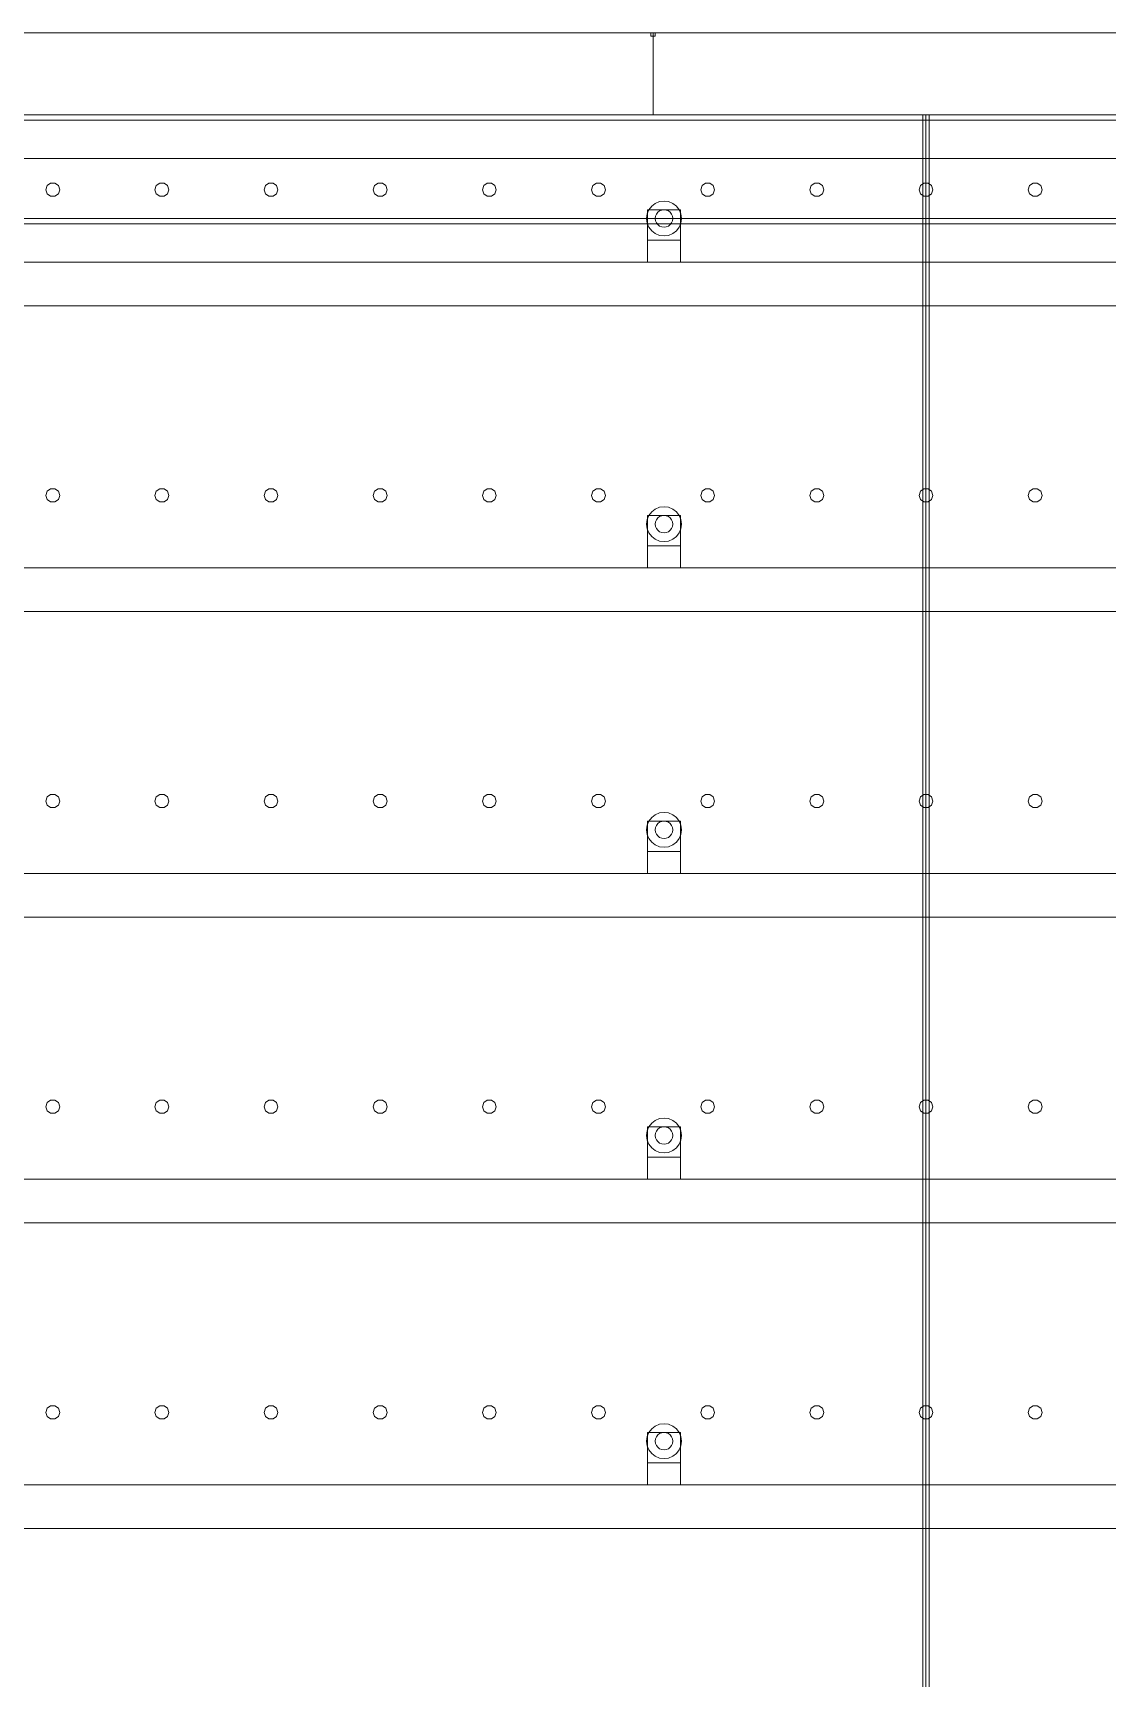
# Model space of a CAD drawing. Header units: millimetres. Extents: x -1970 to 59977, y -50268 to 6837.
# Drawn here: x 46021 to 47005, y 1493 to 3000 of the extents above; entities that cross this region are included whole.
import ezdxf

# ---------------------------------------------------------------- set-up
doc = ezdxf.new("R2010")
doc.units = ezdxf.units.MM
doc.layers.add('lateral_secador', color=7, linetype='Continuous', lineweight=0)

msp = doc.modelspace()

# ---------------------------------------------------------------- linework, layer by layer
at = {"layer": 'lateral_secador'}
for p, q in [((45589.253, 3000), (46589.253, 3000)), ((46587.253, 3000), (46591.253, 3000)), ((46587.253, 3000), (46587.253, 2997)), ((46589.253, 2925), (46589.253, 3000)), ((46589.253, 3000), (47589.253, 3000)), ((46591.253, 2997), (46591.253, 3000)), ((46587.253, 2997), (46591.253, 2997)), ((38839.253, 2925), (58839.253, 2925)), ((45589.253, 2925), (46589.253, 2925)), ((45839.253, 2925), (46839.253, 2925)), ((46589.253, 2925), (47589.253, 2925)), ((46836.253, 2925), (46842.253, 2925)), ((46836.253, 2925), (46836.253, 60)), ((46839.253, 0), (46839.253, 2925)), ((46839.253, 2925), (47839.253, 2925)), ((46842.253, 60), (46842.253, 2925)), ((38839.253, 2920), (58839.253, 2920)), ((38839.253, 2885), (58839.253, 2885)), ((46034.116, 2860.082), (46032.903, 2856.35)), ((46032.903, 2856.35), (46034.116, 2852.618)), ((46037.291, 2862.389), (46034.116, 2860.082)), ((46034.116, 2852.618), (46037.291, 2850.311)), ((46041.215, 2862.389), (46037.291, 2862.389)), ((46037.291, 2850.311), (46041.215, 2850.311)), ((46044.39, 2860.082), (46041.215, 2862.389)), ((46041.215, 2850.311), (46044.39, 2852.618)), ((46045.603, 2856.35), (46044.39, 2860.082)), ((46044.39, 2852.618), (46045.603, 2856.35)), ((46134.116, 2860.082), (46132.903, 2856.35)), ((46132.903, 2856.35), (46134.116, 2852.618)), ((46137.291, 2862.389), (46134.116, 2860.082)), ((46134.116, 2852.618), (46137.291, 2850.311)), ((46141.215, 2862.389), (46137.291, 2862.389)), ((46137.291, 2850.311), (46141.215, 2850.311)), ((46144.39, 2860.082), (46141.215, 2862.389)), ((46141.215, 2850.311), (46144.39, 2852.618)), ((46145.603, 2856.35), (46144.39, 2860.082)), ((46144.39, 2852.618), (46145.603, 2856.35)), ((46234.116, 2860.082), (46232.903, 2856.35)), ((46232.903, 2856.35), (46234.116, 2852.618)), ((46237.291, 2862.389), (46234.116, 2860.082)), ((46234.116, 2852.618), (46237.291, 2850.311)), ((46241.215, 2862.389), (46237.291, 2862.389)), ((46237.291, 2850.311), (46241.215, 2850.311)), ((46244.39, 2860.082), (46241.215, 2862.389)), ((46241.215, 2850.311), (46244.39, 2852.618)), ((46245.603, 2856.35), (46244.39, 2860.082)), ((46244.39, 2852.618), (46245.603, 2856.35)), ((46334.116, 2860.082), (46332.903, 2856.35)), ((46332.903, 2856.35), (46334.116, 2852.618)), ((46337.291, 2862.389), (46334.116, 2860.082)), ((46334.116, 2852.618), (46337.291, 2850.311)), ((46341.215, 2862.389), (46337.291, 2862.389)), ((46337.291, 2850.311), (46341.215, 2850.311)), ((46344.39, 2860.082), (46341.215, 2862.389)), ((46341.215, 2850.311), (46344.39, 2852.618)), ((46345.603, 2856.35), (46344.39, 2860.082)), ((46344.39, 2852.618), (46345.603, 2856.35)), ((46434.116, 2860.082), (46432.903, 2856.35)), ((46432.903, 2856.35), (46434.116, 2852.618)), ((46437.291, 2862.389), (46434.116, 2860.082)), ((46434.116, 2852.618), (46437.291, 2850.311)), ((46441.215, 2862.389), (46437.291, 2862.389)), ((46437.291, 2850.311), (46441.215, 2850.311)), ((46444.39, 2860.082), (46441.215, 2862.389)), ((46441.215, 2850.311), (46444.39, 2852.618)), ((46445.603, 2856.35), (46444.39, 2860.082)), ((46444.39, 2852.618), (46445.603, 2856.35)), ((46534.116, 2860.082), (46532.903, 2856.35)), ((46532.903, 2856.35), (46534.116, 2852.618)), ((46537.291, 2862.389), (46534.116, 2860.082)), ((46534.116, 2852.618), (46537.291, 2850.311)), ((46541.215, 2862.389), (46537.291, 2862.389)), ((46537.291, 2850.311), (46541.215, 2850.311)), ((46544.39, 2860.082), (46541.215, 2862.389)), ((46541.215, 2850.311), (46544.39, 2852.618)), ((46545.603, 2856.35), (46544.39, 2860.082)), ((46544.39, 2852.618), (46545.603, 2856.35)), ((46634.116, 2860.082), (46632.903, 2856.35)), ((46632.903, 2856.35), (46634.116, 2852.618)), ((46637.291, 2862.389), (46634.116, 2860.082)), ((46634.116, 2852.618), (46637.291, 2850.311)), ((46641.215, 2862.389), (46637.291, 2862.389)), ((46637.291, 2850.311), (46641.215, 2850.311)), ((46644.39, 2860.082), (46641.215, 2862.389)), ((46641.215, 2850.311), (46644.39, 2852.618)), ((46645.603, 2856.35), (46644.39, 2860.082)), ((46644.39, 2852.618), (46645.603, 2856.35)), ((46734.116, 2860.082), (46732.903, 2856.35)), ((46732.903, 2856.35), (46734.116, 2852.618)), ((46737.291, 2862.389), (46734.116, 2860.082)), ((46734.116, 2852.618), (46737.291, 2850.311)), ((46741.215, 2862.389), (46737.291, 2862.389)), ((46737.291, 2850.311), (46741.215, 2850.311)), ((46744.39, 2860.082), (46741.215, 2862.389)), ((46741.215, 2850.311), (46744.39, 2852.618)), ((46745.603, 2856.35), (46744.39, 2860.082)), ((46744.39, 2852.618), (46745.603, 2856.35)), ((46834.116, 2860.082), (46832.903, 2856.35)), ((46832.903, 2856.35), (46834.116, 2852.618)), ((46837.291, 2862.389), (46834.116, 2860.082)), ((46834.116, 2852.618), (46837.291, 2850.311)), ((46841.215, 2862.389), (46837.291, 2862.389)), ((46837.291, 2850.311), (46841.215, 2850.311)), ((46844.39, 2860.082), (46841.215, 2862.389)), ((46841.215, 2850.311), (46844.39, 2852.618)), ((46845.603, 2856.35), (46844.39, 2860.082)), ((46844.39, 2852.618), (46845.603, 2856.35)), ((46934.116, 2860.082), (46932.903, 2856.35)), ((46932.903, 2856.35), (46934.116, 2852.618)), ((46937.291, 2862.389), (46934.116, 2860.082)), ((46934.116, 2852.618), (46937.291, 2850.311)), ((46941.215, 2862.389), (46937.291, 2862.389)), ((46937.291, 2850.311), (46941.215, 2850.311)), ((46944.39, 2860.082), (46941.215, 2862.389)), ((46941.215, 2850.311), (46944.39, 2852.618)), ((46945.603, 2856.35), (46944.39, 2860.082)), ((46944.39, 2852.618), (46945.603, 2856.35)), ((46583.798, 2834.141), (46583.253, 2830)), ((46585.397, 2838), (46583.798, 2834.141)), ((46584.253, 2838), (46614.253, 2838)), ((46584.253, 2838), (46584.253, 2810)), ((46587.939, 2841.314), (46585.397, 2838)), ((46591.253, 2843.856), (46587.939, 2841.314)), ((46595.112, 2845.455), (46591.253, 2843.856)), ((46592.325, 2834), (46591.526, 2832.071)), ((46593.596, 2835.657), (46592.325, 2834)), ((46595.253, 2836.928), (46593.596, 2835.657)), ((46599.253, 2846), (46595.112, 2845.455)), ((46597.182, 2837.727), (46595.253, 2836.928)), ((46599.253, 2838), (46597.182, 2837.727)), ((46603.394, 2845.455), (46599.253, 2846)), ((46601.324, 2837.727), (46599.253, 2838)), ((46603.253, 2836.928), (46601.324, 2837.727)), ((46604.91, 2835.657), (46603.253, 2836.928)), ((46607.253, 2843.856), (46603.394, 2845.455)), ((46606.181, 2834), (46604.91, 2835.657)), ((46606.98, 2832.071), (46606.181, 2834)), ((46610.567, 2841.314), (46607.253, 2843.856)), ((46613.109, 2838), (46610.567, 2841.314)), ((46614.708, 2834.141), (46613.109, 2838)), ((46614.253, 2810), (46614.253, 2838)), ((46615.253, 2830), (46614.708, 2834.141)), ((38839.253, 2830), (58839.253, 2830)), ((38839.253, 2825), (58839.253, 2825)), ((46583.253, 2830), (46583.798, 2825.859)), ((46583.798, 2825.859), (46585.397, 2822)), ((46585.397, 2822), (46587.939, 2818.686)), ((46587.939, 2818.686), (46591.253, 2816.144)), ((46591.526, 2832.071), (46591.253, 2830)), ((46591.253, 2830), (46591.526, 2827.929)), ((46591.526, 2827.929), (46592.325, 2826)), ((46592.325, 2826), (46593.596, 2824.343)), ((46593.596, 2824.343), (46595.253, 2823.072)), ((46595.253, 2823.072), (46597.182, 2822.273)), ((46597.182, 2822.273), (46599.253, 2822)), ((46599.253, 2822), (46601.324, 2822.273)), ((46601.324, 2822.273), (46603.253, 2823.072)), ((46603.253, 2823.072), (46604.91, 2824.343)), ((46604.91, 2824.343), (46606.181, 2826)), ((46606.181, 2826), (46606.98, 2827.929)), ((46607.253, 2830), (46606.98, 2832.071)), ((46606.98, 2827.929), (46607.253, 2830)), ((46607.253, 2816.144), (46610.567, 2818.686)), ((46610.567, 2818.686), (46613.109, 2822)), ((46613.109, 2822), (46614.708, 2825.859)), ((46614.708, 2825.859), (46615.253, 2830)), ((46584.253, 2810), (46614.253, 2810)), ((46584.253, 2810), (46584.253, 2790)), ((46591.253, 2816.144), (46595.112, 2814.545)), ((46595.112, 2814.545), (46599.253, 2814)), ((46599.253, 2814), (46603.394, 2814.545)), ((46603.394, 2814.545), (46607.253, 2816.144)), ((46614.253, 2790), (46614.253, 2810)), ((39189.253, 2790), (58489.253, 2790)), ((46584.253, 2790), (46614.253, 2790)), ((39189.253, 2750), (58489.253, 2750)), ((46034.116, 2580.082), (46032.903, 2576.35)), ((46037.291, 2582.389), (46034.116, 2580.082)), ((46041.215, 2582.389), (46037.291, 2582.389)), ((46044.39, 2580.082), (46041.215, 2582.389)), ((46045.603, 2576.35), (46044.39, 2580.082)), ((46134.116, 2580.082), (46132.903, 2576.35)), ((46137.291, 2582.389), (46134.116, 2580.082)), ((46141.215, 2582.389), (46137.291, 2582.389)), ((46144.39, 2580.082), (46141.215, 2582.389)), ((46145.603, 2576.35), (46144.39, 2580.082)), ((46234.116, 2580.082), (46232.903, 2576.35)), ((46237.291, 2582.389), (46234.116, 2580.082)), ((46241.215, 2582.389), (46237.291, 2582.389)), ((46244.39, 2580.082), (46241.215, 2582.389)), ((46245.603, 2576.35), (46244.39, 2580.082)), ((46334.116, 2580.082), (46332.903, 2576.35)), ((46337.291, 2582.389), (46334.116, 2580.082)), ((46341.215, 2582.389), (46337.291, 2582.389)), ((46344.39, 2580.082), (46341.215, 2582.389)), ((46345.603, 2576.35), (46344.39, 2580.082)), ((46434.116, 2580.082), (46432.903, 2576.35)), ((46437.291, 2582.389), (46434.116, 2580.082)), ((46441.215, 2582.389), (46437.291, 2582.389)), ((46444.39, 2580.082), (46441.215, 2582.389)), ((46445.603, 2576.35), (46444.39, 2580.082)), ((46534.116, 2580.082), (46532.903, 2576.35)), ((46537.291, 2582.389), (46534.116, 2580.082)), ((46541.215, 2582.389), (46537.291, 2582.389)), ((46544.39, 2580.082), (46541.215, 2582.389)), ((46545.603, 2576.35), (46544.39, 2580.082)), ((46634.116, 2580.082), (46632.903, 2576.35)), ((46637.291, 2582.389), (46634.116, 2580.082)), ((46641.215, 2582.389), (46637.291, 2582.389)), ((46644.39, 2580.082), (46641.215, 2582.389)), ((46645.603, 2576.35), (46644.39, 2580.082)), ((46734.116, 2580.082), (46732.903, 2576.35)), ((46737.291, 2582.389), (46734.116, 2580.082)), ((46741.215, 2582.389), (46737.291, 2582.389)), ((46744.39, 2580.082), (46741.215, 2582.389)), ((46745.603, 2576.35), (46744.39, 2580.082)), ((46834.116, 2580.082), (46832.903, 2576.35)), ((46837.291, 2582.389), (46834.116, 2580.082)), ((46841.215, 2582.389), (46837.291, 2582.389)), ((46844.39, 2580.082), (46841.215, 2582.389)), ((46845.603, 2576.35), (46844.39, 2580.082)), ((46934.116, 2580.082), (46932.903, 2576.35)), ((46937.291, 2582.389), (46934.116, 2580.082)), ((46941.215, 2582.389), (46937.291, 2582.389)), ((46944.39, 2580.082), (46941.215, 2582.389)), ((46945.603, 2576.35), (46944.39, 2580.082)), ((46032.903, 2576.35), (46034.116, 2572.618)), ((46034.116, 2572.618), (46037.291, 2570.311)), ((46037.291, 2570.311), (46041.215, 2570.311)), ((46041.215, 2570.311), (46044.39, 2572.618)), ((46044.39, 2572.618), (46045.603, 2576.35)), ((46132.903, 2576.35), (46134.116, 2572.618)), ((46134.116, 2572.618), (46137.291, 2570.311)), ((46137.291, 2570.311), (46141.215, 2570.311)), ((46141.215, 2570.311), (46144.39, 2572.618)), ((46144.39, 2572.618), (46145.603, 2576.35)), ((46232.903, 2576.35), (46234.116, 2572.618)), ((46234.116, 2572.618), (46237.291, 2570.311)), ((46237.291, 2570.311), (46241.215, 2570.311)), ((46241.215, 2570.311), (46244.39, 2572.618)), ((46244.39, 2572.618), (46245.603, 2576.35)), ((46332.903, 2576.35), (46334.116, 2572.618)), ((46334.116, 2572.618), (46337.291, 2570.311)), ((46337.291, 2570.311), (46341.215, 2570.311)), ((46341.215, 2570.311), (46344.39, 2572.618)), ((46344.39, 2572.618), (46345.603, 2576.35)), ((46432.903, 2576.35), (46434.116, 2572.618)), ((46434.116, 2572.618), (46437.291, 2570.311)), ((46437.291, 2570.311), (46441.215, 2570.311)), ((46441.215, 2570.311), (46444.39, 2572.618)), ((46444.39, 2572.618), (46445.603, 2576.35)), ((46532.903, 2576.35), (46534.116, 2572.618)), ((46534.116, 2572.618), (46537.291, 2570.311)), ((46537.291, 2570.311), (46541.215, 2570.311)), ((46541.215, 2570.311), (46544.39, 2572.618)), ((46544.39, 2572.618), (46545.603, 2576.35)), ((46591.253, 2563.856), (46587.939, 2561.314)), ((46595.112, 2565.455), (46591.253, 2563.856)), ((46599.253, 2566), (46595.112, 2565.455)), ((46603.394, 2565.455), (46599.253, 2566)), ((46607.253, 2563.856), (46603.394, 2565.455)), ((46610.567, 2561.314), (46607.253, 2563.856)), ((46632.903, 2576.35), (46634.116, 2572.618)), ((46634.116, 2572.618), (46637.291, 2570.311)), ((46637.291, 2570.311), (46641.215, 2570.311)), ((46641.215, 2570.311), (46644.39, 2572.618)), ((46644.39, 2572.618), (46645.603, 2576.35)), ((46732.903, 2576.35), (46734.116, 2572.618)), ((46734.116, 2572.618), (46737.291, 2570.311)), ((46737.291, 2570.311), (46741.215, 2570.311)), ((46741.215, 2570.311), (46744.39, 2572.618)), ((46744.39, 2572.618), (46745.603, 2576.35)), ((46832.903, 2576.35), (46834.116, 2572.618)), ((46834.116, 2572.618), (46837.291, 2570.311)), ((46837.291, 2570.311), (46841.215, 2570.311)), ((46841.215, 2570.311), (46844.39, 2572.618)), ((46844.39, 2572.618), (46845.603, 2576.35)), ((46932.903, 2576.35), (46934.116, 2572.618)), ((46934.116, 2572.618), (46937.291, 2570.311)), ((46937.291, 2570.311), (46941.215, 2570.311)), ((46941.215, 2570.311), (46944.39, 2572.618)), ((46944.39, 2572.618), (46945.603, 2576.35)), ((46583.798, 2554.141), (46583.253, 2550)), ((46583.253, 2550), (46583.798, 2545.859)), ((46585.397, 2558), (46583.798, 2554.141)), ((46584.253, 2558), (46614.253, 2558)), ((46584.253, 2558), (46584.253, 2530)), ((46587.939, 2561.314), (46585.397, 2558)), ((46591.526, 2552.071), (46591.253, 2550)), ((46591.253, 2550), (46591.526, 2547.929)), ((46592.325, 2554), (46591.526, 2552.071)), ((46591.526, 2547.929), (46592.325, 2546)), ((46593.596, 2555.657), (46592.325, 2554)), ((46595.253, 2556.928), (46593.596, 2555.657)), ((46597.182, 2557.727), (46595.253, 2556.928)), ((46599.253, 2558), (46597.182, 2557.727)), ((46601.324, 2557.727), (46599.253, 2558)), ((46603.253, 2556.928), (46601.324, 2557.727)), ((46604.91, 2555.657), (46603.253, 2556.928)), ((46606.181, 2554), (46604.91, 2555.657)), ((46606.98, 2552.071), (46606.181, 2554)), ((46606.181, 2546), (46606.98, 2547.929)), ((46607.253, 2550), (46606.98, 2552.071)), ((46606.98, 2547.929), (46607.253, 2550)), ((46613.109, 2558), (46610.567, 2561.314)), ((46614.708, 2554.141), (46613.109, 2558)), ((46614.253, 2530), (46614.253, 2558)), ((46615.253, 2550), (46614.708, 2554.141)), ((46614.708, 2545.859), (46615.253, 2550)), ((46583.798, 2545.859), (46585.397, 2542)), ((46585.397, 2542), (46587.939, 2538.686)), ((46587.939, 2538.686), (46591.253, 2536.144)), ((46591.253, 2536.144), (46595.112, 2534.545)), ((46592.325, 2546), (46593.596, 2544.343)), ((46593.596, 2544.343), (46595.253, 2543.072)), ((46595.112, 2534.545), (46599.253, 2534)), ((46595.253, 2543.072), (46597.182, 2542.273)), ((46597.182, 2542.273), (46599.253, 2542)), ((46599.253, 2542), (46601.324, 2542.273)), ((46599.253, 2534), (46603.394, 2534.545)), ((46601.324, 2542.273), (46603.253, 2543.072)), ((46603.253, 2543.072), (46604.91, 2544.343)), ((46603.394, 2534.545), (46607.253, 2536.144)), ((46604.91, 2544.343), (46606.181, 2546)), ((46607.253, 2536.144), (46610.567, 2538.686)), ((46610.567, 2538.686), (46613.109, 2542)), ((46613.109, 2542), (46614.708, 2545.859)), ((46584.253, 2530), (46614.253, 2530)), ((46584.253, 2530), (46584.253, 2510)), ((46614.253, 2510), (46614.253, 2530)), ((39189.253, 2510), (58489.253, 2510)), ((46584.253, 2510), (46614.253, 2510)), ((39189.253, 2470), (58489.253, 2470)), ((46034.116, 2300.082), (46032.903, 2296.35)), ((46032.903, 2296.35), (46034.116, 2292.618)), ((46037.291, 2302.389), (46034.116, 2300.082)), ((46034.116, 2292.618), (46037.291, 2290.311)), ((46041.215, 2302.389), (46037.291, 2302.389)), ((46044.39, 2300.082), (46041.215, 2302.389)), ((46041.215, 2290.311), (46044.39, 2292.618)), ((46045.603, 2296.35), (46044.39, 2300.082)), ((46044.39, 2292.618), (46045.603, 2296.35)), ((46134.116, 2300.082), (46132.903, 2296.35)), ((46132.903, 2296.35), (46134.116, 2292.618)), ((46137.291, 2302.389), (46134.116, 2300.082)), ((46134.116, 2292.618), (46137.291, 2290.311)), ((46141.215, 2302.389), (46137.291, 2302.389)), ((46144.39, 2300.082), (46141.215, 2302.389)), ((46141.215, 2290.311), (46144.39, 2292.618)), ((46145.603, 2296.35), (46144.39, 2300.082)), ((46144.39, 2292.618), (46145.603, 2296.35)), ((46234.116, 2300.082), (46232.903, 2296.35)), ((46232.903, 2296.35), (46234.116, 2292.618)), ((46237.291, 2302.389), (46234.116, 2300.082)), ((46234.116, 2292.618), (46237.291, 2290.311)), ((46241.215, 2302.389), (46237.291, 2302.389)), ((46244.39, 2300.082), (46241.215, 2302.389)), ((46241.215, 2290.311), (46244.39, 2292.618)), ((46245.603, 2296.35), (46244.39, 2300.082)), ((46244.39, 2292.618), (46245.603, 2296.35)), ((46334.116, 2300.082), (46332.903, 2296.35)), ((46332.903, 2296.35), (46334.116, 2292.618)), ((46337.291, 2302.389), (46334.116, 2300.082)), ((46334.116, 2292.618), (46337.291, 2290.311)), ((46341.215, 2302.389), (46337.291, 2302.389)), ((46344.39, 2300.082), (46341.215, 2302.389)), ((46341.215, 2290.311), (46344.39, 2292.618)), ((46345.603, 2296.35), (46344.39, 2300.082)), ((46344.39, 2292.618), (46345.603, 2296.35)), ((46434.116, 2300.082), (46432.903, 2296.35)), ((46432.903, 2296.35), (46434.116, 2292.618)), ((46437.291, 2302.389), (46434.116, 2300.082)), ((46434.116, 2292.618), (46437.291, 2290.311)), ((46441.215, 2302.389), (46437.291, 2302.389)), ((46444.39, 2300.082), (46441.215, 2302.389)), ((46441.215, 2290.311), (46444.39, 2292.618)), ((46445.603, 2296.35), (46444.39, 2300.082)), ((46444.39, 2292.618), (46445.603, 2296.35)), ((46534.116, 2300.082), (46532.903, 2296.35)), ((46532.903, 2296.35), (46534.116, 2292.618)), ((46537.291, 2302.389), (46534.116, 2300.082)), ((46534.116, 2292.618), (46537.291, 2290.311)), ((46541.215, 2302.389), (46537.291, 2302.389)), ((46544.39, 2300.082), (46541.215, 2302.389)), ((46541.215, 2290.311), (46544.39, 2292.618)), ((46545.603, 2296.35), (46544.39, 2300.082)), ((46544.39, 2292.618), (46545.603, 2296.35)), ((46634.116, 2300.082), (46632.903, 2296.35)), ((46632.903, 2296.35), (46634.116, 2292.618)), ((46637.291, 2302.389), (46634.116, 2300.082)), ((46634.116, 2292.618), (46637.291, 2290.311)), ((46641.215, 2302.389), (46637.291, 2302.389)), ((46644.39, 2300.082), (46641.215, 2302.389)), ((46641.215, 2290.311), (46644.39, 2292.618)), ((46645.603, 2296.35), (46644.39, 2300.082)), ((46644.39, 2292.618), (46645.603, 2296.35)), ((46734.116, 2300.082), (46732.903, 2296.35)), ((46732.903, 2296.35), (46734.116, 2292.618)), ((46737.291, 2302.389), (46734.116, 2300.082)), ((46734.116, 2292.618), (46737.291, 2290.311)), ((46741.215, 2302.389), (46737.291, 2302.389)), ((46744.39, 2300.082), (46741.215, 2302.389)), ((46741.215, 2290.311), (46744.39, 2292.618)), ((46745.603, 2296.35), (46744.39, 2300.082)), ((46744.39, 2292.618), (46745.603, 2296.35)), ((46834.116, 2300.082), (46832.903, 2296.35)), ((46832.903, 2296.35), (46834.116, 2292.618)), ((46837.291, 2302.389), (46834.116, 2300.082)), ((46834.116, 2292.618), (46837.291, 2290.311)), ((46841.215, 2302.389), (46837.291, 2302.389)), ((46844.39, 2300.082), (46841.215, 2302.389)), ((46841.215, 2290.311), (46844.39, 2292.618)), ((46845.603, 2296.35), (46844.39, 2300.082)), ((46844.39, 2292.618), (46845.603, 2296.35)), ((46934.116, 2300.082), (46932.903, 2296.35)), ((46932.903, 2296.35), (46934.116, 2292.618)), ((46937.291, 2302.389), (46934.116, 2300.082)), ((46934.116, 2292.618), (46937.291, 2290.311)), ((46941.215, 2302.389), (46937.291, 2302.389)), ((46944.39, 2300.082), (46941.215, 2302.389)), ((46941.215, 2290.311), (46944.39, 2292.618)), ((46945.603, 2296.35), (46944.39, 2300.082)), ((46944.39, 2292.618), (46945.603, 2296.35)), ((46037.291, 2290.311), (46041.215, 2290.311)), ((46137.291, 2290.311), (46141.215, 2290.311)), ((46237.291, 2290.311), (46241.215, 2290.311)), ((46337.291, 2290.311), (46341.215, 2290.311)), ((46437.291, 2290.311), (46441.215, 2290.311)), ((46537.291, 2290.311), (46541.215, 2290.311)), ((46585.397, 2278), (46583.798, 2274.141)), ((46584.253, 2278), (46614.253, 2278)), ((46584.253, 2278), (46584.253, 2250)), ((46587.939, 2281.314), (46585.397, 2278)), ((46591.253, 2283.856), (46587.939, 2281.314)), ((46595.112, 2285.455), (46591.253, 2283.856)), ((46593.596, 2275.657), (46592.325, 2274)), ((46595.253, 2276.928), (46593.596, 2275.657)), ((46599.253, 2286), (46595.112, 2285.455)), ((46597.182, 2277.727), (46595.253, 2276.928)), ((46599.253, 2278), (46597.182, 2277.727)), ((46603.394, 2285.455), (46599.253, 2286)), ((46601.324, 2277.727), (46599.253, 2278)), ((46603.253, 2276.928), (46601.324, 2277.727)), ((46604.91, 2275.657), (46603.253, 2276.928)), ((46607.253, 2283.856), (46603.394, 2285.455)), ((46606.181, 2274), (46604.91, 2275.657)), ((46610.567, 2281.314), (46607.253, 2283.856)), ((46613.109, 2278), (46610.567, 2281.314)), ((46614.708, 2274.141), (46613.109, 2278)), ((46614.253, 2250), (46614.253, 2278)), ((46637.291, 2290.311), (46641.215, 2290.311)), ((46737.291, 2290.311), (46741.215, 2290.311)), ((46837.291, 2290.311), (46841.215, 2290.311)), ((46937.291, 2290.311), (46941.215, 2290.311)), ((46583.798, 2274.141), (46583.253, 2270)), ((46583.253, 2270), (46583.798, 2265.859)), ((46583.798, 2265.859), (46585.397, 2262)), ((46585.397, 2262), (46587.939, 2258.686)), ((46591.526, 2272.071), (46591.253, 2270)), ((46591.253, 2270), (46591.526, 2267.929)), ((46592.325, 2274), (46591.526, 2272.071)), ((46591.526, 2267.929), (46592.325, 2266)), ((46592.325, 2266), (46593.596, 2264.343)), ((46593.596, 2264.343), (46595.253, 2263.072)), ((46595.253, 2263.072), (46597.182, 2262.273)), ((46597.182, 2262.273), (46599.253, 2262)), ((46599.253, 2262), (46601.324, 2262.273)), ((46601.324, 2262.273), (46603.253, 2263.072)), ((46603.253, 2263.072), (46604.91, 2264.343)), ((46604.91, 2264.343), (46606.181, 2266)), ((46606.98, 2272.071), (46606.181, 2274)), ((46606.181, 2266), (46606.98, 2267.929)), ((46607.253, 2270), (46606.98, 2272.071)), ((46606.98, 2267.929), (46607.253, 2270)), ((46610.567, 2258.686), (46613.109, 2262)), ((46613.109, 2262), (46614.708, 2265.859)), ((46615.253, 2270), (46614.708, 2274.141)), ((46614.708, 2265.859), (46615.253, 2270)), ((46584.253, 2250), (46614.253, 2250)), ((46584.253, 2250), (46584.253, 2230)), ((46587.939, 2258.686), (46591.253, 2256.144)), ((46591.253, 2256.144), (46595.112, 2254.545)), ((46595.112, 2254.545), (46599.253, 2254)), ((46599.253, 2254), (46603.394, 2254.545)), ((46603.394, 2254.545), (46607.253, 2256.144)), ((46607.253, 2256.144), (46610.567, 2258.686)), ((46614.253, 2230), (46614.253, 2250)), ((39189.253, 2230), (58489.253, 2230)), ((46584.253, 2230), (46614.253, 2230)), ((39189.253, 2190), (58489.253, 2190)), ((46034.116, 2020.082), (46032.903, 2016.35)), ((46037.291, 2022.389), (46034.116, 2020.082)), ((46041.215, 2022.389), (46037.291, 2022.389)), ((46044.39, 2020.082), (46041.215, 2022.389)), ((46045.603, 2016.35), (46044.39, 2020.082)), ((46134.116, 2020.082), (46132.903, 2016.35)), ((46137.291, 2022.389), (46134.116, 2020.082)), ((46141.215, 2022.389), (46137.291, 2022.389)), ((46144.39, 2020.082), (46141.215, 2022.389)), ((46145.603, 2016.35), (46144.39, 2020.082)), ((46234.116, 2020.082), (46232.903, 2016.35)), ((46237.291, 2022.389), (46234.116, 2020.082)), ((46241.215, 2022.389), (46237.291, 2022.389)), ((46244.39, 2020.082), (46241.215, 2022.389)), ((46245.603, 2016.35), (46244.39, 2020.082)), ((46334.116, 2020.082), (46332.903, 2016.35)), ((46337.291, 2022.389), (46334.116, 2020.082)), ((46341.215, 2022.389), (46337.291, 2022.389)), ((46344.39, 2020.082), (46341.215, 2022.389)), ((46345.603, 2016.35), (46344.39, 2020.082)), ((46434.116, 2020.082), (46432.903, 2016.35)), ((46437.291, 2022.389), (46434.116, 2020.082)), ((46441.215, 2022.389), (46437.291, 2022.389)), ((46444.39, 2020.082), (46441.215, 2022.389)), ((46445.603, 2016.35), (46444.39, 2020.082)), ((46534.116, 2020.082), (46532.903, 2016.35)), ((46537.291, 2022.389), (46534.116, 2020.082)), ((46541.215, 2022.389), (46537.291, 2022.389)), ((46544.39, 2020.082), (46541.215, 2022.389)), ((46545.603, 2016.35), (46544.39, 2020.082)), ((46634.116, 2020.082), (46632.903, 2016.35)), ((46637.291, 2022.389), (46634.116, 2020.082)), ((46641.215, 2022.389), (46637.291, 2022.389)), ((46644.39, 2020.082), (46641.215, 2022.389)), ((46645.603, 2016.35), (46644.39, 2020.082)), ((46734.116, 2020.082), (46732.903, 2016.35)), ((46737.291, 2022.389), (46734.116, 2020.082)), ((46741.215, 2022.389), (46737.291, 2022.389)), ((46744.39, 2020.082), (46741.215, 2022.389)), ((46745.603, 2016.35), (46744.39, 2020.082)), ((46834.116, 2020.082), (46832.903, 2016.35)), ((46837.291, 2022.389), (46834.116, 2020.082)), ((46841.215, 2022.389), (46837.291, 2022.389)), ((46844.39, 2020.082), (46841.215, 2022.389)), ((46845.603, 2016.35), (46844.39, 2020.082)), ((46934.116, 2020.082), (46932.903, 2016.35)), ((46937.291, 2022.389), (46934.116, 2020.082)), ((46941.215, 2022.389), (46937.291, 2022.389)), ((46944.39, 2020.082), (46941.215, 2022.389)), ((46945.603, 2016.35), (46944.39, 2020.082)), ((46032.903, 2016.35), (46034.116, 2012.618)), ((46034.116, 2012.618), (46037.291, 2010.311)), ((46037.291, 2010.311), (46041.215, 2010.311)), ((46041.215, 2010.311), (46044.39, 2012.618)), ((46044.39, 2012.618), (46045.603, 2016.35)), ((46132.903, 2016.35), (46134.116, 2012.618)), ((46134.116, 2012.618), (46137.291, 2010.311)), ((46137.291, 2010.311), (46141.215, 2010.311)), ((46141.215, 2010.311), (46144.39, 2012.618)), ((46144.39, 2012.618), (46145.603, 2016.35)), ((46232.903, 2016.35), (46234.116, 2012.618)), ((46234.116, 2012.618), (46237.291, 2010.311)), ((46237.291, 2010.311), (46241.215, 2010.311)), ((46241.215, 2010.311), (46244.39, 2012.618)), ((46244.39, 2012.618), (46245.603, 2016.35)), ((46332.903, 2016.35), (46334.116, 2012.618)), ((46334.116, 2012.618), (46337.291, 2010.311)), ((46337.291, 2010.311), (46341.215, 2010.311)), ((46341.215, 2010.311), (46344.39, 2012.618)), ((46344.39, 2012.618), (46345.603, 2016.35)), ((46432.903, 2016.35), (46434.116, 2012.618)), ((46434.116, 2012.618), (46437.291, 2010.311)), ((46437.291, 2010.311), (46441.215, 2010.311)), ((46441.215, 2010.311), (46444.39, 2012.618)), ((46444.39, 2012.618), (46445.603, 2016.35)), ((46532.903, 2016.35), (46534.116, 2012.618)), ((46534.116, 2012.618), (46537.291, 2010.311)), ((46537.291, 2010.311), (46541.215, 2010.311)), ((46541.215, 2010.311), (46544.39, 2012.618)), ((46544.39, 2012.618), (46545.603, 2016.35)), ((46595.112, 2005.455), (46591.253, 2003.856)), ((46599.253, 2006), (46595.112, 2005.455)), ((46603.394, 2005.455), (46599.253, 2006)), ((46607.253, 2003.856), (46603.394, 2005.455)), ((46632.903, 2016.35), (46634.116, 2012.618)), ((46634.116, 2012.618), (46637.291, 2010.311)), ((46637.291, 2010.311), (46641.215, 2010.311)), ((46641.215, 2010.311), (46644.39, 2012.618)), ((46644.39, 2012.618), (46645.603, 2016.35)), ((46732.903, 2016.35), (46734.116, 2012.618)), ((46734.116, 2012.618), (46737.291, 2010.311)), ((46737.291, 2010.311), (46741.215, 2010.311)), ((46741.215, 2010.311), (46744.39, 2012.618)), ((46744.39, 2012.618), (46745.603, 2016.35)), ((46832.903, 2016.35), (46834.116, 2012.618)), ((46834.116, 2012.618), (46837.291, 2010.311)), ((46837.291, 2010.311), (46841.215, 2010.311)), ((46841.215, 2010.311), (46844.39, 2012.618)), ((46844.39, 2012.618), (46845.603, 2016.35)), ((46932.903, 2016.35), (46934.116, 2012.618)), ((46934.116, 2012.618), (46937.291, 2010.311)), ((46937.291, 2010.311), (46941.215, 2010.311)), ((46941.215, 2010.311), (46944.39, 2012.618)), ((46944.39, 2012.618), (46945.603, 2016.35)), ((46583.798, 1994.141), (46583.253, 1990)), ((46583.253, 1990), (46583.798, 1985.859)), ((46585.397, 1998), (46583.798, 1994.141)), ((46584.253, 1998), (46614.253, 1998)), ((46584.253, 1998), (46584.253, 1970)), ((46587.939, 2001.314), (46585.397, 1998)), ((46591.253, 2003.856), (46587.939, 2001.314)), ((46591.526, 1992.071), (46591.253, 1990)), ((46591.253, 1990), (46591.526, 1987.929)), ((46592.325, 1994), (46591.526, 1992.071)), ((46593.596, 1995.657), (46592.325, 1994)), ((46595.253, 1996.928), (46593.596, 1995.657)), ((46597.182, 1997.727), (46595.253, 1996.928)), ((46599.253, 1998), (46597.182, 1997.727)), ((46601.324, 1997.727), (46599.253, 1998)), ((46603.253, 1996.928), (46601.324, 1997.727)), ((46604.91, 1995.657), (46603.253, 1996.928)), ((46606.181, 1994), (46604.91, 1995.657)), ((46606.98, 1992.071), (46606.181, 1994)), ((46607.253, 1990), (46606.98, 1992.071)), ((46606.98, 1987.929), (46607.253, 1990)), ((46610.567, 2001.314), (46607.253, 2003.856)), ((46613.109, 1998), (46610.567, 2001.314)), ((46614.708, 1994.141), (46613.109, 1998)), ((46614.253, 1970), (46614.253, 1998)), ((46615.253, 1990), (46614.708, 1994.141)), ((46614.708, 1985.859), (46615.253, 1990)), ((46583.798, 1985.859), (46585.397, 1982)), ((46585.397, 1982), (46587.939, 1978.686)), ((46587.939, 1978.686), (46591.253, 1976.144)), ((46591.253, 1976.144), (46595.112, 1974.545)), ((46591.526, 1987.929), (46592.325, 1986)), ((46592.325, 1986), (46593.596, 1984.343)), ((46593.596, 1984.343), (46595.253, 1983.072)), ((46595.112, 1974.545), (46599.253, 1974)), ((46595.253, 1983.072), (46597.182, 1982.273)), ((46597.182, 1982.273), (46599.253, 1982)), ((46599.253, 1982), (46601.324, 1982.273)), ((46599.253, 1974), (46603.394, 1974.545)), ((46601.324, 1982.273), (46603.253, 1983.072)), ((46603.253, 1983.072), (46604.91, 1984.343)), ((46603.394, 1974.545), (46607.253, 1976.144)), ((46604.91, 1984.343), (46606.181, 1986)), ((46606.181, 1986), (46606.98, 1987.929)), ((46607.253, 1976.144), (46610.567, 1978.686)), ((46610.567, 1978.686), (46613.109, 1982)), ((46613.109, 1982), (46614.708, 1985.859)), ((46584.253, 1970), (46614.253, 1970)), ((46584.253, 1970), (46584.253, 1950)), ((46614.253, 1950), (46614.253, 1970)), ((39189.253, 1950), (58489.253, 1950)), ((46584.253, 1950), (46614.253, 1950)), ((39189.253, 1910), (58489.253, 1910)), ((46034.116, 1740.082), (46032.903, 1736.35)), ((46032.903, 1736.35), (46034.116, 1732.618)), ((46037.291, 1742.389), (46034.116, 1740.082)), ((46041.215, 1742.389), (46037.291, 1742.389)), ((46044.39, 1740.082), (46041.215, 1742.389)), ((46045.603, 1736.35), (46044.39, 1740.082)), ((46044.39, 1732.618), (46045.603, 1736.35)), ((46134.116, 1740.082), (46132.903, 1736.35)), ((46132.903, 1736.35), (46134.116, 1732.618)), ((46137.291, 1742.389), (46134.116, 1740.082)), ((46141.215, 1742.389), (46137.291, 1742.389)), ((46144.39, 1740.082), (46141.215, 1742.389)), ((46145.603, 1736.35), (46144.39, 1740.082)), ((46144.39, 1732.618), (46145.603, 1736.35)), ((46234.116, 1740.082), (46232.903, 1736.35)), ((46232.903, 1736.35), (46234.116, 1732.618)), ((46237.291, 1742.389), (46234.116, 1740.082)), ((46241.215, 1742.389), (46237.291, 1742.389)), ((46244.39, 1740.082), (46241.215, 1742.389)), ((46245.603, 1736.35), (46244.39, 1740.082)), ((46244.39, 1732.618), (46245.603, 1736.35)), ((46334.116, 1740.082), (46332.903, 1736.35)), ((46332.903, 1736.35), (46334.116, 1732.618)), ((46337.291, 1742.389), (46334.116, 1740.082)), ((46341.215, 1742.389), (46337.291, 1742.389)), ((46344.39, 1740.082), (46341.215, 1742.389)), ((46345.603, 1736.35), (46344.39, 1740.082)), ((46344.39, 1732.618), (46345.603, 1736.35)), ((46434.116, 1740.082), (46432.903, 1736.35)), ((46432.903, 1736.35), (46434.116, 1732.618)), ((46437.291, 1742.389), (46434.116, 1740.082)), ((46441.215, 1742.389), (46437.291, 1742.389)), ((46444.39, 1740.082), (46441.215, 1742.389)), ((46445.603, 1736.35), (46444.39, 1740.082)), ((46444.39, 1732.618), (46445.603, 1736.35)), ((46534.116, 1740.082), (46532.903, 1736.35)), ((46532.903, 1736.35), (46534.116, 1732.618)), ((46537.291, 1742.389), (46534.116, 1740.082)), ((46541.215, 1742.389), (46537.291, 1742.389)), ((46544.39, 1740.082), (46541.215, 1742.389)), ((46545.603, 1736.35), (46544.39, 1740.082)), ((46544.39, 1732.618), (46545.603, 1736.35)), ((46634.116, 1740.082), (46632.903, 1736.35)), ((46632.903, 1736.35), (46634.116, 1732.618)), ((46637.291, 1742.389), (46634.116, 1740.082)), ((46641.215, 1742.389), (46637.291, 1742.389)), ((46644.39, 1740.082), (46641.215, 1742.389)), ((46645.603, 1736.35), (46644.39, 1740.082)), ((46644.39, 1732.618), (46645.603, 1736.35)), ((46734.116, 1740.082), (46732.903, 1736.35)), ((46732.903, 1736.35), (46734.116, 1732.618)), ((46737.291, 1742.389), (46734.116, 1740.082)), ((46741.215, 1742.389), (46737.291, 1742.389)), ((46744.39, 1740.082), (46741.215, 1742.389)), ((46745.603, 1736.35), (46744.39, 1740.082)), ((46744.39, 1732.618), (46745.603, 1736.35)), ((46834.116, 1740.082), (46832.903, 1736.35)), ((46832.903, 1736.35), (46834.116, 1732.618)), ((46837.291, 1742.389), (46834.116, 1740.082)), ((46841.215, 1742.389), (46837.291, 1742.389)), ((46844.39, 1740.082), (46841.215, 1742.389)), ((46845.603, 1736.35), (46844.39, 1740.082)), ((46844.39, 1732.618), (46845.603, 1736.35)), ((46934.116, 1740.082), (46932.903, 1736.35)), ((46932.903, 1736.35), (46934.116, 1732.618)), ((46937.291, 1742.389), (46934.116, 1740.082)), ((46941.215, 1742.389), (46937.291, 1742.389)), ((46944.39, 1740.082), (46941.215, 1742.389)), ((46945.603, 1736.35), (46944.39, 1740.082)), ((46944.39, 1732.618), (46945.603, 1736.35)), ((46034.116, 1732.618), (46037.291, 1730.311)), ((46037.291, 1730.311), (46041.215, 1730.311)), ((46041.215, 1730.311), (46044.39, 1732.618)), ((46134.116, 1732.618), (46137.291, 1730.311)), ((46137.291, 1730.311), (46141.215, 1730.311)), ((46141.215, 1730.311), (46144.39, 1732.618)), ((46234.116, 1732.618), (46237.291, 1730.311)), ((46237.291, 1730.311), (46241.215, 1730.311)), ((46241.215, 1730.311), (46244.39, 1732.618)), ((46334.116, 1732.618), (46337.291, 1730.311)), ((46337.291, 1730.311), (46341.215, 1730.311)), ((46341.215, 1730.311), (46344.39, 1732.618)), ((46434.116, 1732.618), (46437.291, 1730.311)), ((46437.291, 1730.311), (46441.215, 1730.311)), ((46441.215, 1730.311), (46444.39, 1732.618)), ((46534.116, 1732.618), (46537.291, 1730.311)), ((46537.291, 1730.311), (46541.215, 1730.311)), ((46541.215, 1730.311), (46544.39, 1732.618)), ((46587.939, 1721.314), (46585.397, 1718)), ((46591.253, 1723.856), (46587.939, 1721.314)), ((46595.112, 1725.455), (46591.253, 1723.856)), ((46599.253, 1726), (46595.112, 1725.455)), ((46603.394, 1725.455), (46599.253, 1726)), ((46607.253, 1723.856), (46603.394, 1725.455)), ((46610.567, 1721.314), (46607.253, 1723.856)), ((46613.109, 1718), (46610.567, 1721.314)), ((46634.116, 1732.618), (46637.291, 1730.311)), ((46637.291, 1730.311), (46641.215, 1730.311)), ((46641.215, 1730.311), (46644.39, 1732.618)), ((46734.116, 1732.618), (46737.291, 1730.311)), ((46737.291, 1730.311), (46741.215, 1730.311)), ((46741.215, 1730.311), (46744.39, 1732.618)), ((46834.116, 1732.618), (46837.291, 1730.311)), ((46837.291, 1730.311), (46841.215, 1730.311)), ((46841.215, 1730.311), (46844.39, 1732.618)), ((46934.116, 1732.618), (46937.291, 1730.311)), ((46937.291, 1730.311), (46941.215, 1730.311)), ((46941.215, 1730.311), (46944.39, 1732.618)), ((46583.798, 1714.141), (46583.253, 1710)), ((46583.253, 1710), (46583.798, 1705.859)), ((46585.397, 1718), (46583.798, 1714.141)), ((46583.798, 1705.859), (46585.397, 1702)), ((46584.253, 1718), (46614.253, 1718)), ((46584.253, 1718), (46584.253, 1690)), ((46591.526, 1712.071), (46591.253, 1710)), ((46591.253, 1710), (46591.526, 1707.929)), ((46592.325, 1714), (46591.526, 1712.071)), ((46591.526, 1707.929), (46592.325, 1706)), ((46593.596, 1715.657), (46592.325, 1714)), ((46592.325, 1706), (46593.596, 1704.343)), ((46595.253, 1716.928), (46593.596, 1715.657)), ((46593.596, 1704.343), (46595.253, 1703.072)), ((46597.182, 1717.727), (46595.253, 1716.928)), ((46595.253, 1703.072), (46597.182, 1702.273)), ((46599.253, 1718), (46597.182, 1717.727)), ((46601.324, 1717.727), (46599.253, 1718)), ((46603.253, 1716.928), (46601.324, 1717.727)), ((46601.324, 1702.273), (46603.253, 1703.072)), ((46604.91, 1715.657), (46603.253, 1716.928)), ((46603.253, 1703.072), (46604.91, 1704.343)), ((46606.181, 1714), (46604.91, 1715.657)), ((46604.91, 1704.343), (46606.181, 1706)), ((46606.98, 1712.071), (46606.181, 1714)), ((46606.181, 1706), (46606.98, 1707.929)), ((46607.253, 1710), (46606.98, 1712.071)), ((46606.98, 1707.929), (46607.253, 1710)), ((46614.708, 1714.141), (46613.109, 1718)), ((46613.109, 1702), (46614.708, 1705.859)), ((46614.253, 1690), (46614.253, 1718)), ((46615.253, 1710), (46614.708, 1714.141)), ((46614.708, 1705.859), (46615.253, 1710)), ((46584.253, 1690), (46614.253, 1690)), ((46584.253, 1690), (46584.253, 1670)), ((46585.397, 1702), (46587.939, 1698.686)), ((46587.939, 1698.686), (46591.253, 1696.144)), ((46591.253, 1696.144), (46595.112, 1694.545)), ((46595.112, 1694.545), (46599.253, 1694)), ((46597.182, 1702.273), (46599.253, 1702)), ((46599.253, 1702), (46601.324, 1702.273)), ((46599.253, 1694), (46603.394, 1694.545)), ((46603.394, 1694.545), (46607.253, 1696.144)), ((46607.253, 1696.144), (46610.567, 1698.686)), ((46610.567, 1698.686), (46613.109, 1702)), ((46614.253, 1670), (46614.253, 1690)), ((39189.253, 1670), (58489.253, 1670)), ((46584.253, 1670), (46614.253, 1670)), ((39189.253, 1630), (58489.253, 1630))]:
    msp.add_line(p, q, dxfattribs=at)

doc.saveas('drawing.dxf')
